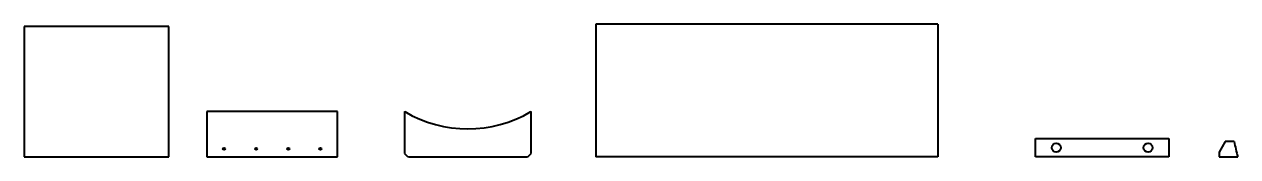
# Model space of a CAD drawing. Header units: millimetres. Extents: x 0 to 5285, y 0 to 580.
import ezdxf

# ---------------------------------------------------------------- set-up
doc = ezdxf.new("R2010")
doc.units = ezdxf.units.MM
doc.linetypes.add('K5LT_BASIC', pattern=[0])

msp = doc.modelspace()

# ---------------------------------------------------------------- linework, layer by layer
at = {"color": 7, "linetype": 'K5LT_BASIC', "lineweight": 40, "true_color": 0xffffff}
for p, q in [((630, 570), (0, 570)), ((0, 570), (0, 0)), ((630, 0), (630, 570)), ((3979, 580), (2490, 580)), ((2490, 580), (2490, 0)), ((3979, 580), (3979, 0)), ((795, 198), (795, 0)), ((1365, 198), (795, 198)), ((1365, 0), (1365, 198)), ((1656.3, 197.5), (1656.3, 15)), ((2207.7, 15), (2207.7, 197.5)), ((4405, 80), (4985, 80)), ((4405, 70.8), (4405, 80)), ((4405, 0), (4405, 70.8)), ((4985, 80), (4985, 70.8)), ((4985, 70.8), (4985, 0)), ((5230.5, 67), (5205, 20)), ((5270.5, 67), (5230.5, 67)), ((0, 0), (630, 0)), ((795, 0), (1365, 0)), ((1656.3, 15), (1671.3, 0)), ((1673, 0), (2191, 0)), ((2192.7, 0), (2207.7, 15)), ((3979, 0), (2490, 0)), ((4985, 0), (4405, 0)), ((5205, 20), (5205, 0)), ((5205, 0), (5285.5, 0))]:
    msp.add_line(p, q, dxfattribs=at)
for p, q in [((1656.3, 197.5), (1658, 197.5)), ((2206, 197.5), (2207.7, 197.5)), ((2191, 0), (2192.7, 0)), ((1673, 0), (1671.3, 0))]:
    msp.add_line(p, q)
for centre, radius in [((4495, 40), 19.5), ((4895, 40), 19.5), ((870, 35), 5), ((1010, 35), 5), ((1150, 35), 5), ((1290, 35), 5)]:
    msp.add_circle(centre, radius, dxfattribs=at)
for centre, start, end in [((1932, 657), 239.1929, 300.8071), ((5799, 150), 188.9249, 196.2825)]:
    msp.add_arc(centre, 535, start, end, dxfattribs=at)

doc.saveas('drawing.dxf')
